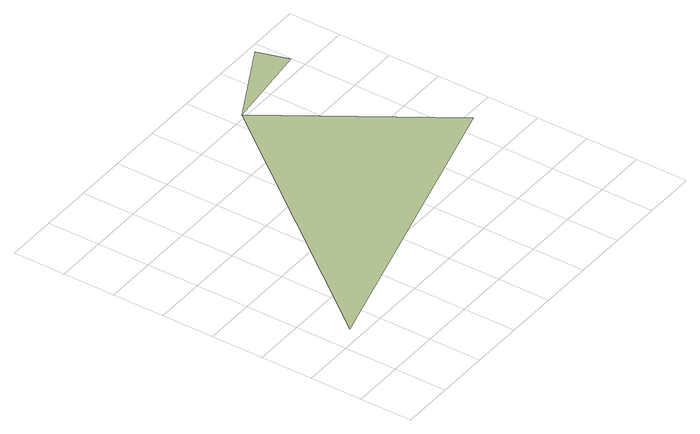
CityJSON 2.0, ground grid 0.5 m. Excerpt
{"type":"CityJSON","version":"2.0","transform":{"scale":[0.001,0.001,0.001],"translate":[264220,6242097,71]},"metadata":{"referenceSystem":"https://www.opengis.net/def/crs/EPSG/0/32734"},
"CityObjects":{
"terrain1":{"type":"TINRelief","geometry":[{"type":"CompositeSurface","lod":"1","boundaries":[[[0,1,2]],[[2,3,4]]]}]}
},
"vertices":[
[245,628,900],[3200,1440,900],[2138,3038,900],[2999,3141,900],[2905,3443,900]
]}
